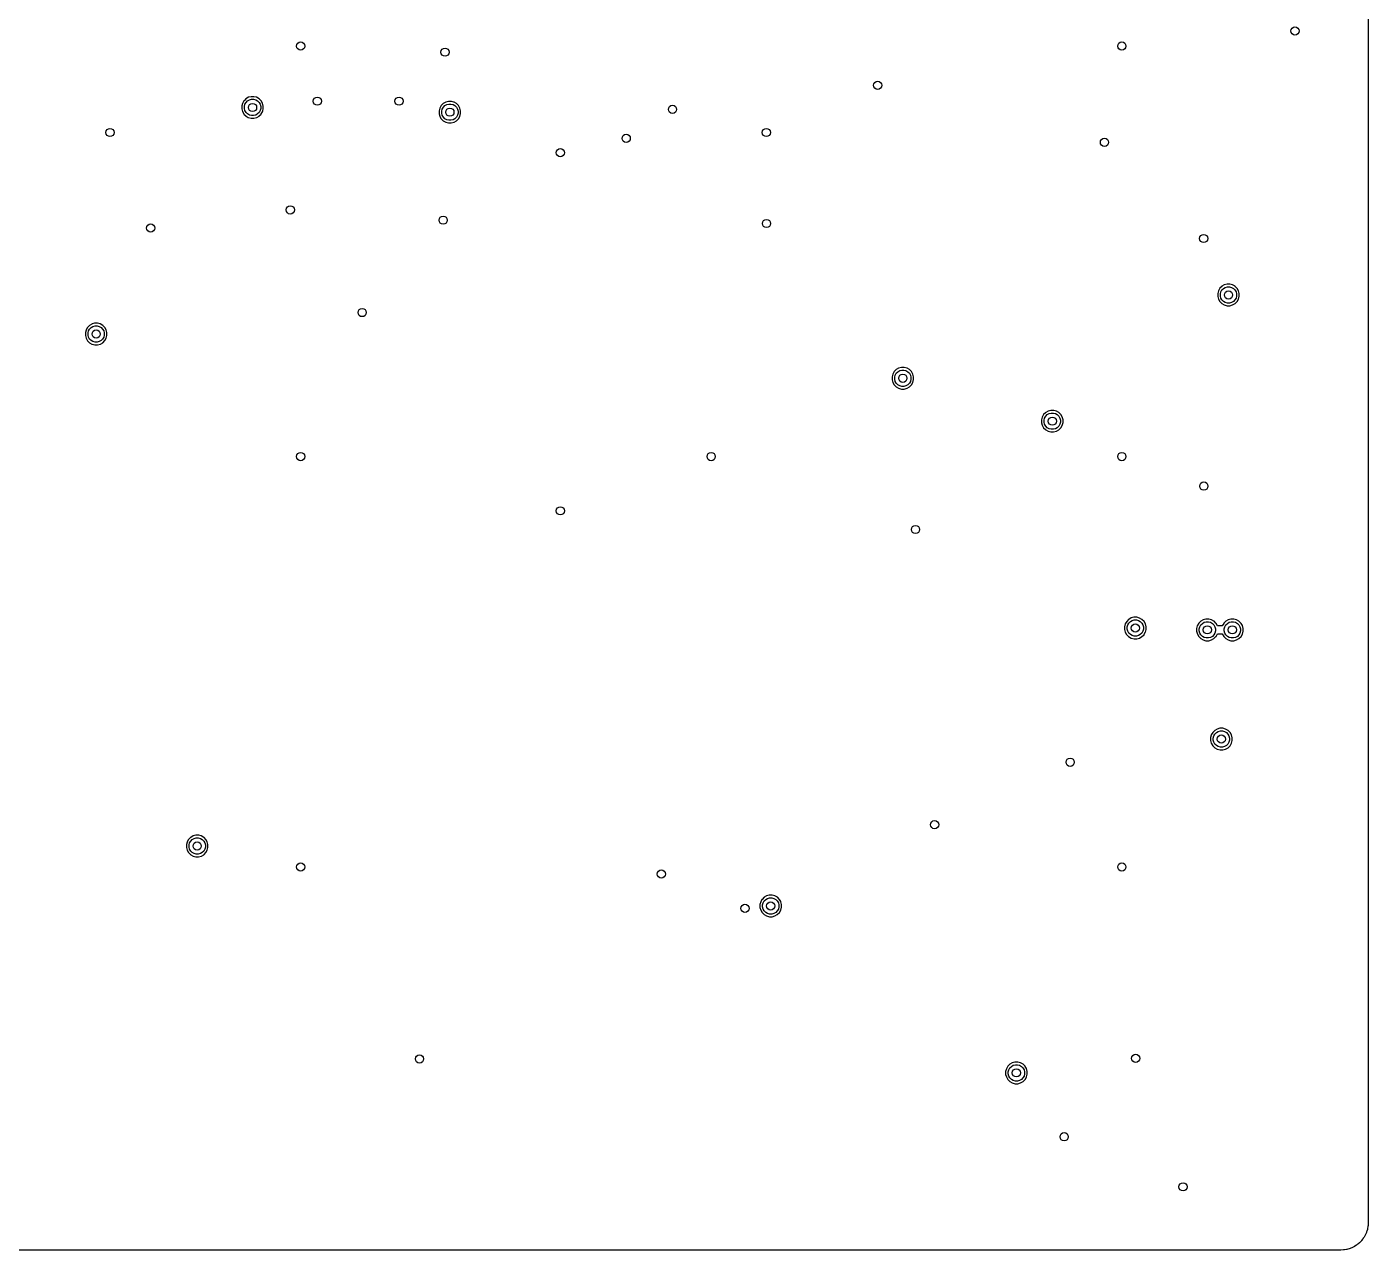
# Model space of a CAD drawing. Header units: inches. Extents: x 3.92 to 7.78, y -6.06 to -2.2.
# Drawn here: x 5.846 to 7.776, y -6.063 to -4.303 of the extents above; entities that cross this region are included whole.
import ezdxf

# ---------------------------------------------------------------- set-up
doc = ezdxf.new("R2010")
doc.units = ezdxf.units.IN
doc.header["$MEASUREMENT"] = 0
doc.layers.add('In2.Cu', color=33, linetype='CONTINUOUS', true_color=0xce7d2c)

msp = doc.modelspace()

# ---------------------------------------------------------------- linework, layer by layer
at = {"layer": 'In2.Cu', "linetype": 'CONTINUOUS'}
for p, q in [((7.7756, -4.2694), (7.7756, -6.0237)), ((6.1566, -4.4131), (6.1556, -4.4168)), ((6.1556, -4.4168), (6.1556, -4.4211)), ((6.1586, -4.4095), (6.1566, -4.4131)), ((6.1588, -4.4093), (6.1586, -4.4095)), ((6.1615, -4.4066), (6.1588, -4.4093)), ((6.1594, -4.4174), (6.1602, -4.4144)), ((6.1594, -4.4205), (6.1594, -4.4174)), ((6.1602, -4.4144), (6.1617, -4.4118)), ((6.1652, -4.4044), (6.1615, -4.4066)), ((6.1617, -4.4118), (6.1639, -4.4096)), ((6.1639, -4.4096), (6.1665, -4.408)), ((6.169, -4.4035), (6.1652, -4.4044)), ((6.1665, -4.408), (6.1695, -4.4073)), ((6.1731, -4.4035), (6.169, -4.4035)), ((6.1695, -4.4073), (6.1726, -4.4073)), ((6.1726, -4.4073), (6.1756, -4.408)), ((6.177, -4.4044), (6.1731, -4.4035)), ((6.1756, -4.408), (6.1783, -4.4096)), ((6.1807, -4.4066), (6.177, -4.4044)), ((6.1783, -4.4096), (6.1804, -4.4118)), ((6.1804, -4.4118), (6.182, -4.4144)), ((6.1833, -4.4093), (6.1807, -4.4066)), ((6.182, -4.4144), (6.1828, -4.4174)), ((6.1828, -4.4174), (6.1828, -4.4205)), ((6.1835, -4.4095), (6.1833, -4.4093)), ((6.1855, -4.4129), (6.1835, -4.4095)), ((6.1855, -4.413), (6.1855, -4.4129)), ((6.1866, -4.417), (6.1855, -4.413)), ((6.1866, -4.4209), (6.1866, -4.417)), ((6.4425, -4.4163), (6.4404, -4.42)), ((6.4454, -4.4133), (6.4425, -4.4163)), ((6.4491, -4.4113), (6.4454, -4.4133)), ((6.4455, -4.4186), (6.4477, -4.4164)), ((6.4477, -4.4164), (6.4504, -4.4149)), ((6.4528, -4.4103), (6.4491, -4.4113)), ((6.4504, -4.4149), (6.4534, -4.4141)), ((6.457, -4.4103), (6.4528, -4.4103)), ((6.4534, -4.4141), (6.4564, -4.4141)), ((6.4564, -4.4141), (6.4594, -4.4149)), ((6.4608, -4.4113), (6.457, -4.4103)), ((6.4594, -4.4149), (6.4621, -4.4164)), ((6.4609, -4.4114), (6.4608, -4.4113)), ((6.4644, -4.4133), (6.4609, -4.4114)), ((6.4621, -4.4164), (6.4643, -4.4186)), ((6.4672, -4.4162), (6.4644, -4.4133)), ((6.4694, -4.4198), (6.4672, -4.4162)), ((6.1556, -4.4211), (6.1566, -4.4248)), ((6.1566, -4.4248), (6.1566, -4.4248)), ((6.1566, -4.4248), (6.1586, -4.4284)), ((6.1586, -4.4284), (6.1586, -4.4285)), ((6.1586, -4.4285), (6.1613, -4.4312)), ((6.1602, -4.4235), (6.1594, -4.4205)), ((6.1617, -4.4262), (6.1602, -4.4235)), ((6.1613, -4.4312), (6.1617, -4.4315)), ((6.1639, -4.4283), (6.1617, -4.4262)), ((6.1617, -4.4315), (6.165, -4.4334)), ((6.1665, -4.4299), (6.1639, -4.4283)), ((6.165, -4.4334), (6.1692, -4.4345)), ((6.1695, -4.4307), (6.1665, -4.4299)), ((6.1692, -4.4345), (6.173, -4.4345)), ((6.1726, -4.4307), (6.1695, -4.4307)), ((6.1756, -4.4299), (6.1726, -4.4307)), ((6.173, -4.4345), (6.1771, -4.4334)), ((6.1783, -4.4283), (6.1756, -4.4299)), ((6.1771, -4.4334), (6.1805, -4.4315)), ((6.1771, -4.4334), (6.1771, -4.4334)), ((6.1804, -4.4262), (6.1783, -4.4283)), ((6.182, -4.4235), (6.1804, -4.4262)), ((6.1805, -4.4315), (6.1808, -4.4312)), ((6.1808, -4.4312), (6.1835, -4.4285)), ((6.1828, -4.4205), (6.182, -4.4235)), ((6.1835, -4.4285), (6.1836, -4.4284)), ((6.1836, -4.4284), (6.1854, -4.4251)), ((6.1854, -4.4251), (6.1858, -4.4237)), ((6.1858, -4.4237), (6.1866, -4.4209)), ((6.4404, -4.42), (6.4394, -4.4237)), ((6.4394, -4.4237), (6.4394, -4.428)), ((6.4394, -4.428), (6.4404, -4.4317)), ((6.4404, -4.4317), (6.4405, -4.432)), ((6.4405, -4.432), (6.4424, -4.4352)), ((6.4424, -4.4352), (6.4424, -4.4353)), ((6.4424, -4.4353), (6.4453, -4.4381)), ((6.4432, -4.4243), (6.444, -4.4213)), ((6.4432, -4.4273), (6.4432, -4.4243)), ((6.444, -4.4303), (6.4432, -4.4273)), ((6.444, -4.4213), (6.4455, -4.4186)), ((6.4455, -4.433), (6.444, -4.4303)), ((6.4477, -4.4352), (6.4455, -4.433)), ((6.4504, -4.4367), (6.4477, -4.4352)), ((6.4534, -4.4375), (6.4504, -4.4367)), ((6.4594, -4.4367), (6.4564, -4.4375)), ((6.4621, -4.4352), (6.4594, -4.4367)), ((6.4643, -4.433), (6.4621, -4.4352)), ((6.4643, -4.4186), (6.4658, -4.4213)), ((6.4658, -4.4303), (6.4643, -4.433)), ((6.4645, -4.4381), (6.4672, -4.4354)), ((6.4658, -4.4213), (6.4666, -4.4243)), ((6.4666, -4.4273), (6.4658, -4.4303)), ((6.4666, -4.4243), (6.4666, -4.4273)), ((6.4672, -4.4354), (6.4674, -4.4352)), ((6.4674, -4.4352), (6.4694, -4.4318)), ((6.4704, -4.4238), (6.4694, -4.4198)), ((6.4694, -4.4318), (6.4704, -4.4278)), ((6.4704, -4.4278), (6.4704, -4.4238)), ((6.4453, -4.4381), (6.4489, -4.4403)), ((6.4489, -4.4403), (6.4529, -4.4413)), ((6.4529, -4.4413), (6.4569, -4.4413)), ((6.4564, -4.4375), (6.4534, -4.4375)), ((6.4569, -4.4413), (6.4609, -4.4403)), ((6.4609, -4.4403), (6.4643, -4.4383)), ((6.4643, -4.4383), (6.4645, -4.4381)), ((7.5602, -4.6829), (7.5592, -4.6867)), ((7.5592, -4.6867), (7.5592, -4.6909)), ((7.5623, -4.6792), (7.5602, -4.6829)), ((7.5652, -4.6764), (7.5623, -4.6792)), ((7.563, -4.6872), (7.5638, -4.6842)), ((7.563, -4.6903), (7.563, -4.6872)), ((7.5638, -4.6842), (7.5653, -4.6816)), ((7.5653, -4.6763), (7.5652, -4.6764)), ((7.5685, -4.6744), (7.5653, -4.6763)), ((7.5653, -4.6816), (7.5675, -4.6794)), ((7.5675, -4.6794), (7.5701, -4.6779)), ((7.5727, -4.6733), (7.5685, -4.6744)), ((7.5701, -4.6779), (7.5731, -4.6771)), ((7.5767, -4.6733), (7.5727, -4.6733)), ((7.5731, -4.6771), (7.5762, -4.6771)), ((7.5762, -4.6771), (7.5792, -4.6779)), ((7.5807, -4.6744), (7.5767, -4.6733)), ((7.5792, -4.6779), (7.5819, -4.6794)), ((7.5842, -4.6763), (7.5807, -4.6744)), ((7.5807, -4.6744), (7.5807, -4.6744)), ((7.5819, -4.6794), (7.584, -4.6816)), ((7.584, -4.6816), (7.5856, -4.6842)), ((7.5843, -4.6764), (7.5842, -4.6763)), ((7.5869, -4.679), (7.5843, -4.6764)), ((7.5856, -4.6842), (7.5864, -4.6872)), ((7.5864, -4.6872), (7.5864, -4.6903)), ((7.5872, -4.6794), (7.5869, -4.679)), ((7.5891, -4.6828), (7.5872, -4.6794)), ((7.5902, -4.6869), (7.5891, -4.6828)), ((7.5902, -4.6907), (7.5902, -4.6869)), ((7.5592, -4.6909), (7.5601, -4.6946)), ((7.5601, -4.6946), (7.5602, -4.6948)), ((7.5602, -4.6948), (7.5623, -4.6983)), ((7.5623, -4.6983), (7.5652, -4.7012)), ((7.5638, -4.6933), (7.563, -4.6903)), ((7.5653, -4.696), (7.5638, -4.6933)), ((7.5652, -4.7012), (7.5652, -4.7013)), ((7.5652, -4.7013), (7.5685, -4.7031)), ((7.5675, -4.6981), (7.5653, -4.696)), ((7.5701, -4.6997), (7.5675, -4.6981)), ((7.5685, -4.7031), (7.5687, -4.7032)), ((7.5687, -4.7032), (7.5727, -4.7043)), ((7.5731, -4.7005), (7.5701, -4.6997)), ((7.5727, -4.7043), (7.5767, -4.7043)), ((7.5762, -4.7005), (7.5731, -4.7005)), ((7.5792, -4.6997), (7.5762, -4.7005)), ((7.5767, -4.7043), (7.5807, -4.7032)), ((7.5819, -4.6981), (7.5792, -4.6997)), ((7.5807, -4.7032), (7.5841, -4.7012)), ((7.5807, -4.7032), (7.5807, -4.7032)), ((7.584, -4.696), (7.5819, -4.6981)), ((7.5856, -4.6933), (7.584, -4.696)), ((7.5841, -4.7012), (7.5872, -4.6981)), ((7.5864, -4.6903), (7.5856, -4.6933)), ((7.5872, -4.6981), (7.589, -4.695)), ((7.589, -4.695), (7.5891, -4.6948)), ((7.5891, -4.6948), (7.5902, -4.6907)), ((5.9316, -4.7393), (5.9307, -4.7428)), ((5.9307, -4.7428), (5.9307, -4.7472)), ((5.9317, -4.7391), (5.9316, -4.7393)), ((5.9338, -4.7355), (5.9317, -4.7391)), ((5.9367, -4.7326), (5.9338, -4.7355)), ((5.9345, -4.7435), (5.9353, -4.7405)), ((5.9345, -4.7466), (5.9345, -4.7435)), ((5.9353, -4.7405), (5.9368, -4.7378)), ((5.9401, -4.7306), (5.9367, -4.7325)), ((5.9367, -4.7325), (5.9367, -4.7326)), ((5.9368, -4.7378), (5.939, -4.7356)), ((5.939, -4.7356), (5.9416, -4.7341)), ((5.9403, -4.7305), (5.9401, -4.7306)), ((5.944, -4.7295), (5.9403, -4.7305)), ((5.9416, -4.7341), (5.9446, -4.7333)), ((5.9483, -4.7295), (5.944, -4.7295)), ((5.9446, -4.7333), (5.9477, -4.7333)), ((5.9477, -4.7333), (5.9507, -4.7341)), ((5.952, -4.7305), (5.9483, -4.7295)), ((5.9507, -4.7341), (5.9534, -4.7356)), ((5.9556, -4.7326), (5.952, -4.7305)), ((5.9534, -4.7356), (5.9555, -4.7378)), ((5.9555, -4.7378), (5.9571, -4.7405)), ((5.9586, -4.7355), (5.9556, -4.7326)), ((5.9571, -4.7405), (5.9579, -4.7435)), ((5.9579, -4.7435), (5.9579, -4.7466)), ((5.9587, -4.7356), (5.9586, -4.7355)), ((5.9606, -4.739), (5.9587, -4.7356)), ((5.9617, -4.743), (5.9606, -4.739)), ((5.9617, -4.747), (5.9617, -4.743)), ((5.9307, -4.7472), (5.9316, -4.7508)), ((5.9316, -4.7508), (5.9317, -4.751)), ((5.9317, -4.751), (5.9339, -4.7546)), ((5.9339, -4.7546), (5.9367, -4.7575)), ((5.9353, -4.7495), (5.9345, -4.7466)), ((5.9368, -4.7522), (5.9353, -4.7495)), ((5.9367, -4.7575), (5.9367, -4.7575)), ((5.9367, -4.7575), (5.94, -4.7594)), ((5.939, -4.7544), (5.9368, -4.7522)), ((5.9416, -4.7559), (5.939, -4.7544)), ((5.94, -4.7594), (5.9402, -4.7595)), ((5.9402, -4.7595), (5.9442, -4.7606)), ((5.9446, -4.7567), (5.9416, -4.7559)), ((5.9442, -4.7606), (5.9481, -4.7606)), ((5.9477, -4.7567), (5.9446, -4.7567)), ((5.9507, -4.7559), (5.9477, -4.7567)), ((5.9481, -4.7606), (5.9522, -4.7594)), ((5.9534, -4.7544), (5.9507, -4.7559)), ((5.9522, -4.7594), (5.9556, -4.7575)), ((5.9522, -4.7594), (5.9522, -4.7594)), ((5.9555, -4.7522), (5.9534, -4.7544)), ((5.9571, -4.7495), (5.9555, -4.7522)), ((5.9556, -4.7575), (5.9586, -4.7545)), ((5.9579, -4.7466), (5.9571, -4.7495)), ((5.9586, -4.7545), (5.9606, -4.7511)), ((5.9606, -4.7511), (5.9617, -4.747)), ((7.0918, -4.8027), (7.0908, -4.8065)), ((7.0939, -4.7991), (7.0918, -4.8027)), ((7.0968, -4.7961), (7.0939, -4.7991)), ((7.0954, -4.8041), (7.0969, -4.8014)), ((7.1002, -4.7942), (7.0968, -4.7961)), ((7.0969, -4.8014), (7.0991, -4.7992)), ((7.0991, -4.7992), (7.1018, -4.7977)), ((7.1043, -4.7931), (7.1002, -4.7942)), ((7.1018, -4.7977), (7.1048, -4.7969)), ((7.1083, -4.7931), (7.1043, -4.7931)), ((7.1048, -4.7969), (7.1078, -4.7969)), ((7.1078, -4.7969), (7.1108, -4.7977)), ((7.1124, -4.7942), (7.1083, -4.7931)), ((7.1108, -4.7977), (7.1135, -4.7992)), ((7.1158, -4.7961), (7.1124, -4.7942)), ((7.1124, -4.7942), (7.1124, -4.7942)), ((7.1135, -4.7992), (7.1157, -4.8014)), ((7.1157, -4.8014), (7.1172, -4.8041)), ((7.1187, -4.7991), (7.1158, -4.7961)), ((7.1207, -4.8026), (7.1187, -4.7991)), ((7.1218, -4.8067), (7.1207, -4.8026)), ((7.0908, -4.8065), (7.0908, -4.8107)), ((7.0908, -4.8107), (7.0919, -4.8146)), ((7.0919, -4.8146), (7.0919, -4.8146)), ((7.0919, -4.8146), (7.0938, -4.8179)), ((7.0938, -4.8179), (7.0939, -4.8181)), ((7.0939, -4.8181), (7.0968, -4.821)), ((7.0946, -4.807), (7.0954, -4.8041)), ((7.0946, -4.8101), (7.0946, -4.807)), ((7.0954, -4.8131), (7.0946, -4.8101)), ((7.0969, -4.8158), (7.0954, -4.8131)), ((7.0968, -4.821), (7.0969, -4.8211)), ((7.0991, -4.8179), (7.0969, -4.8158)), ((7.0969, -4.8211), (7.1002, -4.823)), ((7.1018, -4.8195), (7.0991, -4.8179)), ((7.1048, -4.8203), (7.1018, -4.8195)), ((7.1078, -4.8203), (7.1048, -4.8203)), ((7.1108, -4.8195), (7.1078, -4.8203)), ((7.1135, -4.8179), (7.1108, -4.8195)), ((7.1124, -4.823), (7.1157, -4.8211)), ((7.1157, -4.8158), (7.1135, -4.8179)), ((7.1172, -4.8131), (7.1157, -4.8158)), ((7.1157, -4.8211), (7.1158, -4.821)), ((7.1158, -4.821), (7.1187, -4.8181)), ((7.1172, -4.8041), (7.118, -4.807)), ((7.118, -4.8101), (7.1172, -4.8131)), ((7.118, -4.807), (7.118, -4.8101)), ((7.1187, -4.8181), (7.1188, -4.8179)), ((7.1188, -4.8179), (7.1206, -4.8148)), ((7.1206, -4.8148), (7.1207, -4.8146)), ((7.1207, -4.8146), (7.1218, -4.8105)), ((7.1218, -4.8105), (7.1218, -4.8067)), ((7.1002, -4.823), (7.1002, -4.823)), ((7.1002, -4.823), (7.1044, -4.8241)), ((7.1044, -4.8241), (7.1082, -4.8241)), ((7.1082, -4.8241), (7.1124, -4.823)), ((7.1124, -4.823), (7.1124, -4.823)), ((7.3088, -4.8609), (7.3068, -4.8645)), ((7.3115, -4.8582), (7.3088, -4.8609)), ((7.3088, -4.8609), (7.3088, -4.8609)), ((7.3118, -4.858), (7.3115, -4.8582)), ((7.3154, -4.8559), (7.3118, -4.858)), ((7.3119, -4.8632), (7.3141, -4.861)), ((7.3141, -4.861), (7.3167, -4.8595)), ((7.3192, -4.8549), (7.3154, -4.8559)), ((7.3167, -4.8595), (7.3197, -4.8587)), ((7.3233, -4.8549), (7.3192, -4.8549)), ((7.3197, -4.8587), (7.3228, -4.8587)), ((7.3228, -4.8587), (7.3258, -4.8595)), ((7.3272, -4.8559), (7.3233, -4.8549)), ((7.3258, -4.8595), (7.3284, -4.861)), ((7.3307, -4.858), (7.3272, -4.8559)), ((7.3284, -4.861), (7.3306, -4.8632)), ((7.331, -4.8582), (7.3307, -4.858)), ((7.3337, -4.8609), (7.331, -4.8582)), ((7.3338, -4.861), (7.3337, -4.8609)), ((7.3356, -4.8643), (7.3338, -4.861)), ((7.3067, -4.8647), (7.3058, -4.8683)), ((7.3058, -4.8683), (7.3058, -4.8726)), ((7.3058, -4.8726), (7.3068, -4.8763)), ((7.3068, -4.8645), (7.3067, -4.8647)), ((7.3068, -4.8763), (7.3068, -4.8763)), ((7.3068, -4.8763), (7.3088, -4.8799)), ((7.3088, -4.8799), (7.3088, -4.8799)), ((7.3088, -4.8799), (7.3115, -4.8826)), ((7.3095, -4.8689), (7.3103, -4.8659)), ((7.3095, -4.872), (7.3095, -4.8689)), ((7.3103, -4.8749), (7.3095, -4.872)), ((7.3103, -4.8659), (7.3119, -4.8632)), ((7.3119, -4.8776), (7.3103, -4.8749)), ((7.3141, -4.8798), (7.3119, -4.8776)), ((7.3167, -4.8813), (7.3141, -4.8798)), ((7.3284, -4.8798), (7.3258, -4.8813)), ((7.3306, -4.8776), (7.3284, -4.8798)), ((7.3306, -4.8632), (7.3322, -4.8659)), ((7.3322, -4.8749), (7.3306, -4.8776)), ((7.331, -4.8826), (7.3337, -4.8799)), ((7.3322, -4.8659), (7.333, -4.8689)), ((7.333, -4.872), (7.3322, -4.8749)), ((7.333, -4.8689), (7.333, -4.872)), ((7.3337, -4.8799), (7.3338, -4.8798)), ((7.3338, -4.8798), (7.3356, -4.8765)), ((7.3368, -4.8685), (7.3356, -4.8643)), ((7.3356, -4.8765), (7.3368, -4.8724)), ((7.3368, -4.8724), (7.3368, -4.8685)), ((7.3115, -4.8826), (7.3119, -4.8829)), ((7.3119, -4.8829), (7.3152, -4.8848)), ((7.3152, -4.8848), (7.3194, -4.8859)), ((7.3197, -4.8821), (7.3167, -4.8813)), ((7.3194, -4.8859), (7.3231, -4.8859)), ((7.3228, -4.8821), (7.3197, -4.8821)), ((7.3258, -4.8813), (7.3228, -4.8821)), ((7.3231, -4.8859), (7.3273, -4.8848)), ((7.3273, -4.8848), (7.3307, -4.8829)), ((7.3273, -4.8848), (7.3273, -4.8848)), ((7.3307, -4.8829), (7.331, -4.8826)), ((7.4263, -5.162), (7.4252, -5.1661)), ((7.4252, -5.1661), (7.4252, -5.17)), ((7.4252, -5.17), (7.4263, -5.1742)), ((7.4283, -5.1585), (7.4263, -5.162)), ((7.4284, -5.1585), (7.4283, -5.1585)), ((7.431, -5.1558), (7.4284, -5.1585)), ((7.429, -5.1665), (7.4298, -5.1635)), ((7.429, -5.1696), (7.429, -5.1665)), ((7.4298, -5.1726), (7.429, -5.1696)), ((7.4298, -5.1635), (7.4314, -5.1609)), ((7.4313, -5.1556), (7.431, -5.1558)), ((7.4348, -5.1535), (7.4313, -5.1556)), ((7.4314, -5.1609), (7.4336, -5.1587)), ((7.4336, -5.1587), (7.4362, -5.1571)), ((7.4387, -5.1526), (7.4348, -5.1535)), ((7.4362, -5.1571), (7.4392, -5.1563)), ((7.4428, -5.1526), (7.4387, -5.1526)), ((7.4392, -5.1563), (7.4423, -5.1563)), ((7.4423, -5.1563), (7.4453, -5.1571)), ((7.4468, -5.1536), (7.4428, -5.1526)), ((7.4453, -5.1571), (7.4479, -5.1587)), ((7.4502, -5.1556), (7.4468, -5.1536)), ((7.4468, -5.1536), (7.4468, -5.1536)), ((7.4479, -5.1587), (7.4501, -5.1609)), ((7.4501, -5.1609), (7.4517, -5.1635)), ((7.4532, -5.1586), (7.4502, -5.1556)), ((7.4517, -5.1635), (7.4525, -5.1665)), ((7.4525, -5.1696), (7.4517, -5.1726)), ((7.4525, -5.1665), (7.4525, -5.1696)), ((7.4552, -5.162), (7.4532, -5.1586)), ((7.4563, -5.1661), (7.4552, -5.162)), ((7.4552, -5.174), (7.4563, -5.17)), ((7.4563, -5.1686), (7.4563, -5.1661)), ((7.4563, -5.17), (7.4563, -5.1686)), ((7.5298, -5.1647), (7.5288, -5.1686)), ((7.5288, -5.1686), (7.5288, -5.1726)), ((7.5319, -5.1612), (7.5298, -5.1647)), ((7.5347, -5.1582), (7.5319, -5.1611)), ((7.5319, -5.1611), (7.5319, -5.1612)), ((7.5326, -5.1691), (7.5334, -5.1661)), ((7.5326, -5.1722), (7.5326, -5.1691)), ((7.5334, -5.1661), (7.5349, -5.1634)), ((7.5348, -5.1582), (7.5347, -5.1582)), ((7.5383, -5.1562), (7.5348, -5.1582)), ((7.5349, -5.1634), (7.5371, -5.1613)), ((7.5371, -5.1613), (7.5398, -5.1597)), ((7.5422, -5.1552), (7.5383, -5.1562)), ((7.5398, -5.1597), (7.5427, -5.1589)), ((7.5464, -5.1552), (7.5422, -5.1552)), ((7.5427, -5.1589), (7.5458, -5.1589)), ((7.5458, -5.1589), (7.5488, -5.1597)), ((7.5503, -5.1562), (7.5464, -5.1552)), ((7.5488, -5.1597), (7.5515, -5.1613)), ((7.5538, -5.1582), (7.5503, -5.1562)), ((7.5503, -5.1562), (7.5503, -5.1562)), ((7.5515, -5.1613), (7.5537, -5.1634)), ((7.5537, -5.1634), (7.5552, -5.1661)), ((7.5539, -5.1582), (7.5538, -5.1582)), ((7.5567, -5.1611), (7.5539, -5.1582)), ((7.5552, -5.1661), (7.556, -5.1691)), ((7.556, -5.1691), (7.556, -5.1722)), ((7.5569, -5.1614), (7.5567, -5.1611)), ((7.5589, -5.1649), (7.5569, -5.1614)), ((7.5657, -5.1649), (7.5589, -5.1649)), ((7.5678, -5.1613), (7.5657, -5.1649)), ((7.5679, -5.1611), (7.5678, -5.1613)), ((7.5708, -5.1582), (7.5679, -5.1611)), ((7.5686, -5.1691), (7.5694, -5.1661)), ((7.5686, -5.1722), (7.5686, -5.1691)), ((7.5694, -5.1661), (7.5709, -5.1634)), ((7.5743, -5.1562), (7.5708, -5.1582)), ((7.5709, -5.1634), (7.5731, -5.1613)), ((7.5731, -5.1613), (7.5758, -5.1597)), ((7.5782, -5.1552), (7.5743, -5.1562)), ((7.5758, -5.1597), (7.5787, -5.1589)), ((7.5824, -5.1552), (7.5782, -5.1552)), ((7.5787, -5.1589), (7.5818, -5.1589)), ((7.5818, -5.1589), (7.5848, -5.1597)), ((7.5863, -5.1562), (7.5824, -5.1552)), ((7.5848, -5.1597), (7.5875, -5.1613)), ((7.5898, -5.1582), (7.5863, -5.1562)), ((7.5863, -5.1562), (7.5863, -5.1562)), ((7.5875, -5.1613), (7.5897, -5.1634)), ((7.5897, -5.1634), (7.5912, -5.1661)), ((7.5926, -5.1611), (7.5898, -5.1582)), ((7.5898, -5.1582), (7.5898, -5.1582)), ((7.5912, -5.1661), (7.592, -5.1691)), ((7.592, -5.1691), (7.592, -5.1722)), ((7.5929, -5.1614), (7.5926, -5.1611)), ((7.5947, -5.1646), (7.5929, -5.1614)), ((7.5958, -5.1687), (7.5947, -5.1646)), ((7.5947, -5.1646), (7.5947, -5.1646)), ((7.5958, -5.1726), (7.5958, -5.1687)), ((7.4263, -5.1742), (7.4282, -5.1774)), ((7.4282, -5.1774), (7.4283, -5.1776)), ((7.4283, -5.1776), (7.4311, -5.1804)), ((7.4314, -5.1752), (7.4298, -5.1726)), ((7.4311, -5.1804), (7.4347, -5.1825)), ((7.4336, -5.1774), (7.4314, -5.1752)), ((7.4362, -5.179), (7.4336, -5.1774)), ((7.4347, -5.1825), (7.4389, -5.1836)), ((7.4392, -5.1798), (7.4362, -5.179)), ((7.4389, -5.1836), (7.4427, -5.1836)), ((7.4423, -5.1798), (7.4392, -5.1798)), ((7.4453, -5.179), (7.4423, -5.1798)), ((7.4427, -5.1836), (7.4467, -5.1825)), ((7.4479, -5.1774), (7.4453, -5.179)), ((7.4467, -5.1825), (7.4503, -5.1804)), ((7.4501, -5.1752), (7.4479, -5.1774)), ((7.4517, -5.1726), (7.4501, -5.1752)), ((7.4503, -5.1804), (7.4532, -5.1776)), ((7.4532, -5.1775), (7.4551, -5.1742)), ((7.4532, -5.1776), (7.4532, -5.1775)), ((7.4551, -5.1742), (7.4552, -5.174)), ((7.5288, -5.1726), (7.5299, -5.1767)), ((7.5299, -5.1767), (7.5319, -5.1801)), ((7.5319, -5.1801), (7.5348, -5.1831)), ((7.5334, -5.1752), (7.5326, -5.1722)), ((7.5349, -5.1778), (7.5334, -5.1752)), ((7.5348, -5.1831), (7.5382, -5.185)), ((7.5371, -5.18), (7.5349, -5.1778)), ((7.5398, -5.1815), (7.5371, -5.18)), ((7.5382, -5.185), (7.5423, -5.1862)), ((7.5427, -5.1823), (7.5398, -5.1815)), ((7.5423, -5.1862), (7.5463, -5.1862)), ((7.5458, -5.1823), (7.5427, -5.1823)), ((7.5488, -5.1815), (7.5458, -5.1823)), ((7.5463, -5.1862), (7.5504, -5.185)), ((7.5515, -5.18), (7.5488, -5.1815)), ((7.5504, -5.185), (7.5538, -5.1831)), ((7.5537, -5.1778), (7.5515, -5.18)), ((7.5552, -5.1752), (7.5537, -5.1778)), ((7.5538, -5.1831), (7.5566, -5.1802)), ((7.556, -5.1722), (7.5552, -5.1752)), ((7.5566, -5.1802), (7.5568, -5.18)), ((7.5568, -5.18), (7.5589, -5.1764)), ((7.5589, -5.1764), (7.5657, -5.1765)), ((7.5657, -5.1765), (7.5679, -5.1802)), ((7.5679, -5.1802), (7.568, -5.1803)), ((7.568, -5.1803), (7.5707, -5.183)), ((7.5694, -5.1752), (7.5686, -5.1722)), ((7.5709, -5.1778), (7.5694, -5.1752)), ((7.5707, -5.183), (7.5709, -5.1831)), ((7.5731, -5.18), (7.5709, -5.1778)), ((7.5709, -5.1831), (7.5742, -5.185)), ((7.5758, -5.1815), (7.5731, -5.18)), ((7.5742, -5.185), (7.5742, -5.1851)), ((7.5742, -5.1851), (7.5783, -5.1862)), ((7.5787, -5.1823), (7.5758, -5.1815)), ((7.5783, -5.1862), (7.5822, -5.1862)), ((7.5818, -5.1823), (7.5787, -5.1823)), ((7.5848, -5.1815), (7.5818, -5.1823)), ((7.5822, -5.1862), (7.5863, -5.185)), ((7.5875, -5.18), (7.5848, -5.1815)), ((7.5863, -5.185), (7.5898, -5.1831)), ((7.5897, -5.1778), (7.5875, -5.18)), ((7.5912, -5.1752), (7.5897, -5.1778)), ((7.5898, -5.1831), (7.5927, -5.1801)), ((7.592, -5.1722), (7.5912, -5.1752)), ((7.5927, -5.1801), (7.5947, -5.1767)), ((7.5947, -5.1767), (7.5958, -5.1726)), ((7.55, -5.322), (7.549, -5.3256)), ((7.5522, -5.3182), (7.55, -5.3219)), ((7.55, -5.3219), (7.55, -5.322)), ((7.555, -5.3154), (7.5522, -5.3182)), ((7.5528, -5.3263), (7.5536, -5.3233)), ((7.5536, -5.3233), (7.5551, -5.3206)), ((7.5551, -5.3153), (7.555, -5.3154)), ((7.5585, -5.3134), (7.5551, -5.3153)), ((7.5551, -5.3206), (7.5573, -5.3184)), ((7.5573, -5.3184), (7.56, -5.3169)), ((7.5586, -5.3133), (7.5585, -5.3134)), ((7.5624, -5.3123), (7.5586, -5.3133)), ((7.56, -5.3169), (7.563, -5.3161)), ((7.5667, -5.3123), (7.5624, -5.3123)), ((7.563, -5.3161), (7.5661, -5.3161)), ((7.5661, -5.3161), (7.569, -5.3169)), ((7.5704, -5.3133), (7.5667, -5.3123)), ((7.569, -5.3169), (7.5717, -5.3184)), ((7.574, -5.3154), (7.5704, -5.3133)), ((7.5717, -5.3184), (7.5739, -5.3206)), ((7.5739, -5.3206), (7.5754, -5.3233)), ((7.5769, -5.3183), (7.574, -5.3154)), ((7.5754, -5.3233), (7.5762, -5.3263)), ((7.577, -5.3184), (7.5769, -5.3183)), ((7.5789, -5.3218), (7.577, -5.3184)), ((7.58, -5.3258), (7.5789, -5.3218)), ((7.549, -5.3256), (7.549, -5.33)), ((7.549, -5.33), (7.55, -5.3336)), ((7.55, -5.3336), (7.55, -5.3338)), ((7.55, -5.3338), (7.5522, -5.3374)), ((7.5522, -5.3374), (7.555, -5.3403)), ((7.5528, -5.3294), (7.5528, -5.3263)), ((7.5536, -5.3323), (7.5528, -5.3294)), ((7.5551, -5.335), (7.5536, -5.3323)), ((7.555, -5.3403), (7.5551, -5.3403)), ((7.5573, -5.3372), (7.5551, -5.335)), ((7.5551, -5.3403), (7.5583, -5.3422)), ((7.56, -5.3387), (7.5573, -5.3372)), ((7.5583, -5.3422), (7.5585, -5.3423)), ((7.5585, -5.3423), (7.5625, -5.3433)), ((7.563, -5.3395), (7.56, -5.3387)), ((7.5625, -5.3433), (7.5665, -5.3433)), ((7.5661, -5.3395), (7.563, -5.3395)), ((7.569, -5.3387), (7.5661, -5.3395)), ((7.5665, -5.3433), (7.5706, -5.3422)), ((7.5717, -5.3372), (7.569, -5.3387)), ((7.5706, -5.3422), (7.574, -5.3403)), ((7.5706, -5.3422), (7.5706, -5.3422)), ((7.5739, -5.335), (7.5717, -5.3372)), ((7.5754, -5.3323), (7.5739, -5.335)), ((7.574, -5.3403), (7.577, -5.3373)), ((7.5762, -5.3294), (7.5754, -5.3323)), ((7.5762, -5.3263), (7.5762, -5.3294)), ((7.577, -5.3373), (7.5789, -5.3339)), ((7.5789, -5.3339), (7.58, -5.3298)), ((7.58, -5.3298), (7.58, -5.3258)), ((6.077, -5.4759), (6.0761, -5.4795)), ((6.0791, -5.4722), (6.077, -5.4758)), ((6.077, -5.4758), (6.077, -5.4759)), ((6.0818, -5.4694), (6.0791, -5.4722)), ((6.0791, -5.4722), (6.0791, -5.4722)), ((6.0798, -5.4801), (6.0806, -5.4772)), ((6.0806, -5.4772), (6.0822, -5.4745)), ((6.0821, -5.4692), (6.0818, -5.4694)), ((6.0856, -5.4672), (6.0821, -5.4692)), ((6.0822, -5.4745), (6.0843, -5.4723)), ((6.0843, -5.4723), (6.087, -5.4708)), ((6.0894, -5.4662), (6.0856, -5.4672)), ((6.087, -5.4708), (6.09, -5.47)), ((6.0936, -5.4662), (6.0894, -5.4662)), ((6.09, -5.47), (6.0931, -5.47)), ((6.0931, -5.47), (6.0961, -5.4708)), ((6.0974, -5.4672), (6.0936, -5.4662)), ((6.0961, -5.4708), (6.0987, -5.4723)), ((6.101, -5.4692), (6.0974, -5.4672)), ((6.0987, -5.4723), (6.1009, -5.4745)), ((6.1009, -5.4745), (6.1024, -5.4772)), ((6.1013, -5.4694), (6.101, -5.4692)), ((6.104, -5.4722), (6.1013, -5.4694)), ((6.1024, -5.4772), (6.1032, -5.4801)), ((6.1041, -5.4722), (6.104, -5.4722)), ((6.1059, -5.4756), (6.1041, -5.4722)), ((6.107, -5.4797), (6.1059, -5.4756)), ((6.0761, -5.4795), (6.0761, -5.4838)), ((6.0761, -5.4838), (6.0771, -5.4876)), ((6.0771, -5.4876), (6.0771, -5.4877)), ((6.0771, -5.4877), (6.0791, -5.4911)), ((6.0791, -5.4911), (6.0791, -5.4912)), ((6.0791, -5.4912), (6.0818, -5.4939)), ((6.0798, -5.4832), (6.0798, -5.4801)), ((6.0806, -5.4862), (6.0798, -5.4832)), ((6.0822, -5.4889), (6.0806, -5.4862)), ((6.0818, -5.4939), (6.0821, -5.4942)), ((6.0821, -5.4942), (6.0855, -5.4961)), ((6.0843, -5.491), (6.0822, -5.4889)), ((6.087, -5.4926), (6.0843, -5.491)), ((6.0855, -5.4961), (6.0896, -5.4972)), ((6.09, -5.4934), (6.087, -5.4926)), ((6.0896, -5.4972), (6.0934, -5.4972)), ((6.0931, -5.4934), (6.09, -5.4934)), ((6.0961, -5.4926), (6.0931, -5.4934)), ((6.0934, -5.4972), (6.0976, -5.4961)), ((6.0987, -5.491), (6.0961, -5.4926)), ((6.0976, -5.4961), (6.1009, -5.4942)), ((6.0976, -5.4961), (6.0976, -5.4961)), ((6.1009, -5.4889), (6.0987, -5.491)), ((6.1024, -5.4862), (6.1009, -5.4889)), ((6.1009, -5.4942), (6.1013, -5.4939)), ((6.1013, -5.4939), (6.104, -5.4912)), ((6.1032, -5.4832), (6.1024, -5.4862)), ((6.1032, -5.4801), (6.1032, -5.4832)), ((6.104, -5.4911), (6.1059, -5.4878)), ((6.104, -5.4912), (6.104, -5.4911)), ((6.1059, -5.4878), (6.107, -5.4836)), ((6.107, -5.4836), (6.107, -5.4797)), ((6.9068, -5.5554), (6.9039, -5.5584)), ((6.9104, -5.5534), (6.9068, -5.5554)), ((6.9143, -5.5524), (6.9104, -5.5534)), ((6.9184, -5.5524), (6.9143, -5.5524)), ((6.9223, -5.5534), (6.9184, -5.5524)), ((6.9224, -5.5534), (6.9223, -5.5534)), ((6.9259, -5.5554), (6.9224, -5.5534)), ((6.9288, -5.5584), (6.9259, -5.5554)), ((6.9019, -5.5619), (6.9009, -5.5658)), ((6.9009, -5.5658), (6.9009, -5.57)), ((6.9009, -5.57), (6.9019, -5.5738)), ((6.9037, -5.5587), (6.9019, -5.5618)), ((6.9019, -5.5618), (6.9019, -5.5619)), ((6.9019, -5.5738), (6.9039, -5.5774)), ((6.9039, -5.5584), (6.9037, -5.5587)), ((6.9046, -5.5663), (6.9054, -5.5634)), ((6.9046, -5.5694), (6.9046, -5.5663)), ((6.9054, -5.5724), (6.9046, -5.5694)), ((6.9054, -5.5634), (6.907, -5.5607)), ((6.907, -5.5751), (6.9054, -5.5724)), ((6.907, -5.5607), (6.9091, -5.5585)), ((6.9091, -5.5773), (6.907, -5.5751)), ((6.9091, -5.5585), (6.9118, -5.557)), ((6.9118, -5.557), (6.9148, -5.5562)), ((6.9148, -5.5562), (6.9179, -5.5562)), ((6.9179, -5.5562), (6.9209, -5.557)), ((6.9209, -5.557), (6.9235, -5.5585)), ((6.9235, -5.5585), (6.9257, -5.5607)), ((6.9257, -5.5751), (6.9235, -5.5773)), ((6.9257, -5.5607), (6.9273, -5.5634)), ((6.9273, -5.5724), (6.9257, -5.5751)), ((6.9273, -5.5634), (6.928, -5.5663)), ((6.928, -5.5694), (6.9273, -5.5724)), ((6.928, -5.5663), (6.928, -5.5694)), ((6.9289, -5.5587), (6.9288, -5.5584)), ((6.9288, -5.5774), (6.9307, -5.5739)), ((6.9307, -5.5617), (6.9289, -5.5587)), ((6.9307, -5.5619), (6.9307, -5.5617)), ((6.9319, -5.566), (6.9307, -5.5619)), ((6.9307, -5.5739), (6.9319, -5.5698)), ((6.9319, -5.5698), (6.9319, -5.566)), ((6.9039, -5.5774), (6.9069, -5.5803)), ((6.9069, -5.5803), (6.9103, -5.5823)), ((6.9118, -5.5788), (6.9091, -5.5773)), ((6.9103, -5.5823), (6.9144, -5.5834)), ((6.9148, -5.5796), (6.9118, -5.5788)), ((6.9144, -5.5834), (6.9183, -5.5834)), ((6.9179, -5.5796), (6.9148, -5.5796)), ((6.9209, -5.5788), (6.9179, -5.5796)), ((6.9183, -5.5834), (6.9224, -5.5823)), ((6.9235, -5.5773), (6.9209, -5.5788)), ((6.9224, -5.5823), (6.9258, -5.5803)), ((6.9258, -5.5803), (6.9288, -5.5774)), ((7.2552, -5.8023), (7.2542, -5.8059)), ((7.2542, -5.8059), (7.2542, -5.8102)), ((7.2574, -5.7984), (7.2552, -5.8021)), ((7.2552, -5.8021), (7.2552, -5.8023)), ((7.2602, -5.7956), (7.2574, -5.7984)), ((7.258, -5.8065), (7.2588, -5.8035)), ((7.258, -5.8096), (7.258, -5.8065)), ((7.2588, -5.8035), (7.2603, -5.8009)), ((7.2603, -5.7956), (7.2602, -5.7956)), ((7.2637, -5.7936), (7.2603, -5.7956)), ((7.2603, -5.8009), (7.2625, -5.7987)), ((7.2625, -5.7987), (7.2652, -5.7971)), ((7.2638, -5.7935), (7.2637, -5.7936)), ((7.2676, -5.7926), (7.2638, -5.7935)), ((7.2652, -5.7971), (7.2682, -5.7963)), ((7.2719, -5.7926), (7.2676, -5.7926)), ((7.2682, -5.7963), (7.2713, -5.7963)), ((7.2713, -5.7963), (7.2742, -5.7971)), ((7.2756, -5.7935), (7.2719, -5.7926)), ((7.2742, -5.7971), (7.2769, -5.7987)), ((7.2792, -5.7956), (7.2756, -5.7935)), ((7.2769, -5.7987), (7.2791, -5.8009)), ((7.2791, -5.8009), (7.2806, -5.8035)), ((7.2821, -5.7985), (7.2792, -5.7956)), ((7.2806, -5.8035), (7.2814, -5.8065)), ((7.2814, -5.8065), (7.2814, -5.8096)), ((7.2822, -5.7987), (7.2821, -5.7985)), ((7.2841, -5.802), (7.2822, -5.7987)), ((7.2852, -5.8061), (7.2841, -5.802)), ((7.2852, -5.81), (7.2852, -5.8061)), ((7.2542, -5.8102), (7.2552, -5.814)), ((7.2552, -5.814), (7.2574, -5.8177)), ((7.2574, -5.8177), (7.2601, -5.8204)), ((7.2588, -5.8126), (7.258, -5.8096)), ((7.2603, -5.8152), (7.2588, -5.8126)), ((7.2601, -5.8204), (7.2603, -5.8205)), ((7.2625, -5.8174), (7.2603, -5.8152)), ((7.2603, -5.8205), (7.2637, -5.8225)), ((7.2652, -5.819), (7.2625, -5.8174)), ((7.2637, -5.8225), (7.2677, -5.8236)), ((7.2682, -5.8198), (7.2652, -5.819)), ((7.2677, -5.8236), (7.2717, -5.8236)), ((7.2713, -5.8198), (7.2682, -5.8198)), ((7.2742, -5.819), (7.2713, -5.8198)), ((7.2717, -5.8236), (7.2757, -5.8225)), ((7.2769, -5.8174), (7.2742, -5.819)), ((7.2757, -5.8225), (7.2793, -5.8204)), ((7.2791, -5.8152), (7.2769, -5.8174)), ((7.2806, -5.8126), (7.2791, -5.8152)), ((7.2793, -5.8204), (7.2822, -5.8176)), ((7.2814, -5.8096), (7.2806, -5.8126)), ((7.2822, -5.8175), (7.2841, -5.8142)), ((7.2822, -5.8176), (7.2822, -5.8175)), ((7.2841, -5.8142), (7.2842, -5.814)), ((7.2842, -5.814), (7.2852, -5.81)), ((7.7731, -6.0377), (7.7713, -6.0416)), ((7.7732, -6.0372), (7.7731, -6.0375)), ((7.7731, -6.0375), (7.7731, -6.0377)), ((7.7733, -6.037), (7.7732, -6.0372)), ((7.7737, -6.0359), (7.7733, -6.037)), ((7.7744, -6.0333), (7.7737, -6.0357)), ((7.7737, -6.0357), (7.7737, -6.0359)), ((7.7747, -6.0318), (7.7744, -6.0332)), ((7.7744, -6.0332), (7.7744, -6.0333)), ((7.7751, -6.0297), (7.7747, -6.0317)), ((7.7747, -6.0317), (7.7747, -6.0318)), ((7.7752, -6.0294), (7.7751, -6.0297)), ((7.7754, -6.0278), (7.7752, -6.029)), ((7.7752, -6.029), (7.7752, -6.0294)), ((7.7755, -6.0265), (7.7754, -6.0265)), ((7.7754, -6.0265), (7.7754, -6.0277)), ((7.7754, -6.0277), (7.7754, -6.0278)), ((7.7756, -6.0257), (7.7755, -6.0261)), ((7.7755, -6.0261), (7.7755, -6.0265)), ((7.7756, -6.0237), (7.7756, -6.0257)), ((7.7578, -6.0566), (7.7557, -6.0578)), ((7.7588, -6.0559), (7.7578, -6.0565)), ((7.7578, -6.0565), (7.7578, -6.0566)), ((7.7591, -6.0556), (7.7588, -6.0559)), ((7.7607, -6.0544), (7.7591, -6.0556)), ((7.7608, -6.0544), (7.7607, -6.0544)), ((7.762, -6.0534), (7.7608, -6.0544)), ((7.7621, -6.0533), (7.762, -6.0534)), ((7.7627, -6.0528), (7.7621, -6.0533)), ((7.7628, -6.0527), (7.7627, -6.0528)), ((7.7637, -6.0519), (7.7628, -6.0527)), ((7.765, -6.0506), (7.7637, -6.0519)), ((7.7659, -6.0495), (7.765, -6.0506)), ((7.766, -6.0494), (7.7659, -6.0495)), ((7.7664, -6.0489), (7.766, -6.0494)), ((7.7676, -6.0474), (7.7664, -6.0489)), ((7.7664, -6.0489), (7.7664, -6.0489)), ((7.7679, -6.047), (7.7676, -6.0474)), ((7.7676, -6.0474), (7.7676, -6.0474)), ((7.768, -6.0469), (7.7679, -6.047)), ((7.7685, -6.0462), (7.768, -6.0469)), ((7.7693, -6.045), (7.7685, -6.0461)), ((7.7685, -6.0461), (7.7685, -6.0462)), ((7.7694, -6.0448), (7.7693, -6.045)), ((7.7696, -6.0445), (7.7694, -6.0448)), ((7.7697, -6.0444), (7.7696, -6.0445)), ((7.7712, -6.0418), (7.7697, -6.0444)), ((7.7713, -6.0416), (7.7712, -6.0418)), ((7.7359, -6.063), (3.957, -6.063)), ((7.7361, -6.0632), (7.7359, -6.063)), ((7.7403, -6.0628), (7.7361, -6.0632)), ((7.7415, -6.0627), (7.7403, -6.0628)), ((7.7417, -6.0626), (7.7415, -6.0627)), ((7.7443, -6.0621), (7.7417, -6.0626)), ((7.7417, -6.0626), (7.7417, -6.0626)), ((7.7444, -6.0621), (7.7443, -6.0621)), ((7.745, -6.062), (7.7444, -6.0621)), ((7.7451, -6.0621), (7.745, -6.062)), ((7.7495, -6.0607), (7.7451, -6.0621)), ((7.7498, -6.0606), (7.7495, -6.0607)), ((7.753, -6.0592), (7.7498, -6.0606)), ((7.7531, -6.0592), (7.753, -6.0592)), ((7.754, -6.0587), (7.7531, -6.0592)), ((7.7542, -6.0587), (7.754, -6.0587)), ((7.7557, -6.0578), (7.7542, -6.0587)), ((7.7557, -6.0578), (7.7557, -6.0578))]:
    msp.add_line(p, q, dxfattribs=at)
at = {"layer": 'In2.Cu'}
for centre in [(7.6703, -4.3089), (7.6703, -4.3089), (6.2402, -4.3307), (6.2402, -4.3307), (6.4479, -4.3394), (6.4479, -4.3394), (7.4213, -4.3307), (7.4213, -4.3307), (7.0702, -4.3871), (7.0702, -4.3871), (6.1711, -4.419), (6.1711, -4.419), (6.2642, -4.4099), (6.2642, -4.4099), (6.3818, -4.4099), (6.3818, -4.4099), (6.7751, -4.4217), (6.7751, -4.4217), (6.4549, -4.4258), (6.4549, -4.4258), (5.966, -4.4551), (5.966, -4.4551), (6.9101, -4.455), (6.9101, -4.455), (6.7085, -4.4635), (6.7085, -4.4635), (7.3963, -4.4691), (7.3963, -4.4691), (6.6138, -4.4841), (6.6138, -4.4841), (6.2253, -4.5664), (6.2253, -4.5664), (6.0245, -4.5925), (6.0245, -4.5925), (6.4452, -4.5811), (6.4452, -4.5811), (6.9102, -4.586), (6.9102, -4.586), (7.5389, -4.6076), (7.5389, -4.6076), (7.5747, -4.6888), (7.5747, -4.6888), (6.3287, -4.7141), (6.3287, -4.7141), (5.9462, -4.745), (5.9462, -4.745), (7.1063, -4.8086), (7.1063, -4.8086), (7.3213, -4.8704), (7.3213, -4.8704), (6.2402, -4.9213), (6.2402, -4.9213), (6.8307, -4.9213), (6.8307, -4.9213), (7.4213, -4.9213), (7.4213, -4.9213), (7.5393, -4.9638), (7.5393, -4.9638), (6.6138, -4.9994), (6.6138, -4.9994), (7.1245, -5.0262), (7.1245, -5.0262), (7.4407, -5.168), (7.4407, -5.168), (7.5443, -5.1706), (7.5443, -5.1706), (7.5803, -5.1706), (7.5803, -5.1706), (7.5645, -5.3278), (7.5645, -5.3278), (7.347, -5.3611), (7.347, -5.3611), (7.152, -5.451), (7.152, -5.451), (6.0915, -5.4817), (6.0915, -5.4817), (6.2402, -5.5118), (6.2402, -5.5118), (6.759, -5.522), (6.759, -5.522), (7.4213, -5.5118), (7.4213, -5.5118), (6.8793, -5.5714), (6.8793, -5.5714), (6.9163, -5.5679), (6.9163, -5.5679), (6.4112, -5.788), (6.4112, -5.788), (7.4412, -5.7872), (7.4412, -5.7872), (7.2697, -5.808), (7.2697, -5.808), (7.3383, -5.9), (7.3383, -5.9), (7.5094, -5.9721), (7.5094, -5.9721)]:
    msp.add_circle(centre, 0.00591, dxfattribs=at)

doc.saveas('drawing.dxf')
